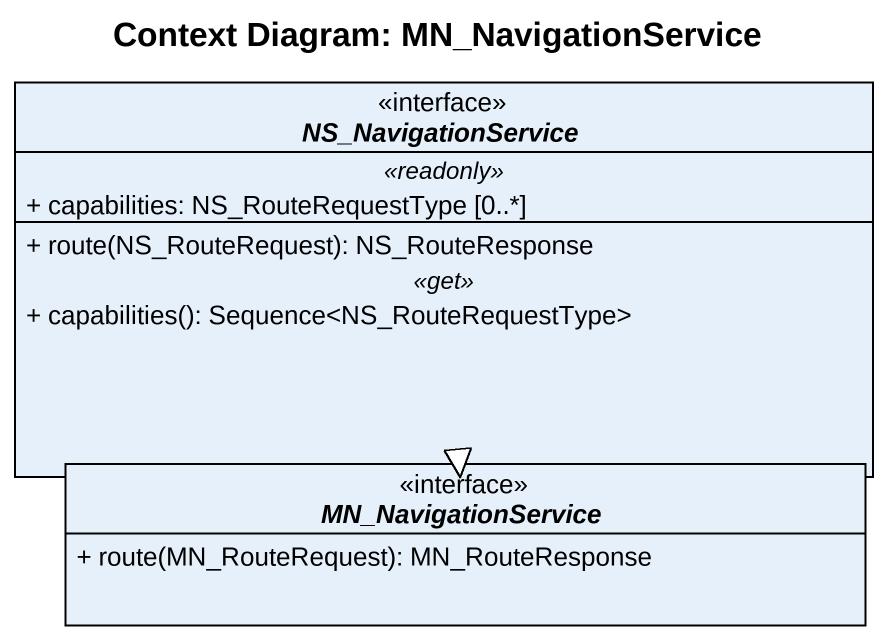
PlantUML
@startuml
title Context Diagram: MN_NavigationService
hide circle
hide empty members
skinparam classAttributeIconSize 0
interface NS_NavigationService {
  .. <<readonly>> ..
  + capabilities: NS_RouteRequestType [0..*]
  --
  + route(NS_RouteRequest): NS_RouteResponse
  .. <<get>> ..
  + capabilities(): Sequence<NS_RouteRequestType>
}
interface MN_NavigationService {
  + route(MN_RouteRequest): MN_RouteResponse
}
MN_NavigationService -up-|> NS_NavigationService
@enduml
